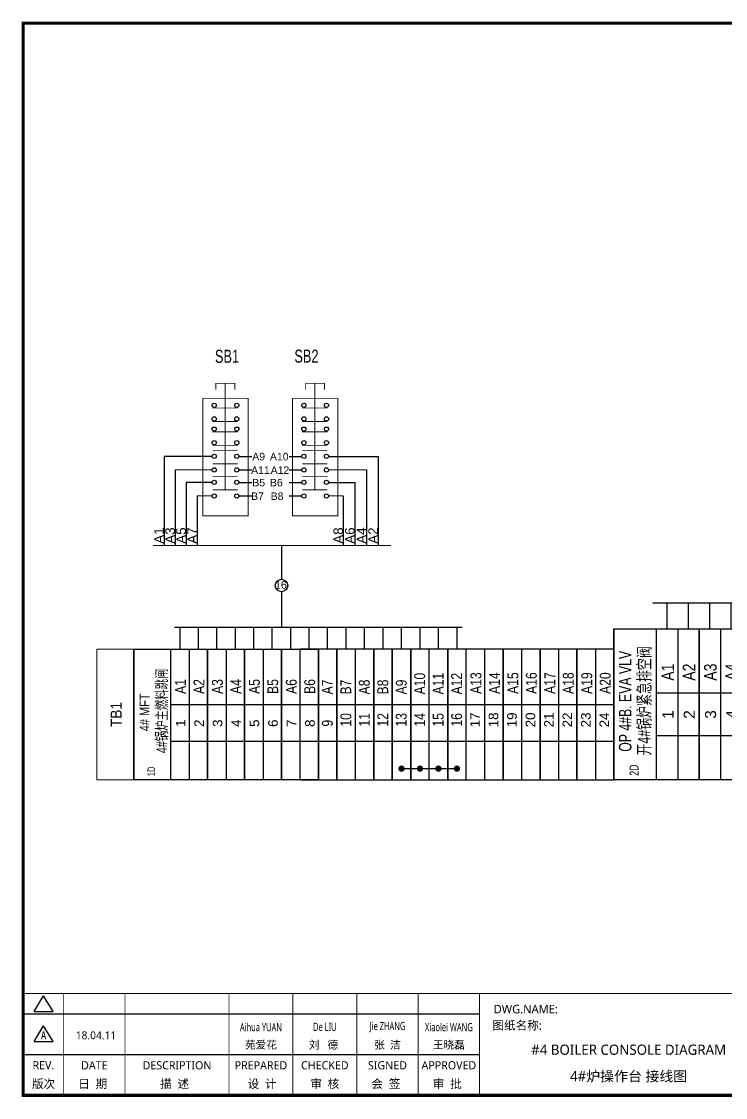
# Model space of a CAD drawing. Extents: x -29235853 to 12372, y -15815523 to 7212.
# Drawn here: x 3526 to 5593, y 127 to 3290 of the extents above; entities that cross this region are included whole.
import ezdxf
from ezdxf.enums import TextEntityAlignment as Align

# ---------------------------------------------------------------- set-up
doc = ezdxf.new("R2010")
doc.units = 0
doc.header["$LTSCALE"] = 10
doc.header["$MEASUREMENT"] = 0
doc.layers.get('0').update_dxf_attribs({"linetype": 'CONTINUOUS'})
for name, color, linetype in [('t', 1, 'CONTINUOUS'), ('接线端子', 7, 'CONTINUOUS'), ('操作台', 7, 'CONTINUOUS')]:
    doc.layers.add(name, color=color, linetype=linetype)
doc.styles.add('HZ', font='arial.ttf')
doc.styles.get("Standard").update_dxf_attribs({"font": '', "width": 0.65})
doc.styles.add('微软雅黑', font='')
doc.styles.get('Standard').set_extended_font_data('SimSun')
doc.styles.get('微软雅黑').set_extended_font_data('Microsoft YaHei')

# ---------------------------------------------------------------- blocks, each defined once
blk = doc.blocks.new('台内接线图12')
at = {"color": 0}
blk.add_line((8.774271566474113, 5.882834563893368), (59.88319817554805, 5.882834563893368), dxfattribs=at)
at = {"layer": '接线端子'}
for p, q in [((43.45970758554199, 26.98489258732008), (43.45970758554199, 18.22284067169499)), ((43.45970758554199, 14.95077566435844), (43.45970758554199, 5.749821590056001)), ((11.96706630891708, 5.749821590056172), (11.96706630891708, 0)), ((16.77937118021214, 5.749821590056172), (16.77937118021214, 0)), ((21.5916760515064, 5.749821590055772), (21.5916760515064, -3.979e-13)), ((26.40398092280122, 5.749821590055772), (26.40398092280122, -3.979e-13)), ((31.21628579409492, 5.749821590055717), (31.21628579409492, -4.547e-13)), ((36.0285906653902, 5.749821590055717), (36.0285906653902, -4.547e-13)), ((40.84089553668388, 5.749821590055717), (40.84089553668388, -4.547e-13)), ((45.65320040797871, 5.749821590055717), (45.65320040797871, -4.547e-13)), ((50.46550527927253, 5.749821590055717), (50.46550527927253, -4.547e-13)), ((55.27781015056768, 5.749821590055717), (55.27781015056768, -4.547e-13)), ((0, 0), (0, -34.14036601367974)), ((0, 0), (19.2492194851784, 3.411e-13)), ((14.43691461388403, 0), (14.43691461388403, -34.14036601367991)), ((19.2492194851784, 3.411e-13), (19.2492194851784, -34.14036601367957)), ((19.2492194851784, 0), (19.2492194851784, -34.14036601367991)), ((19.2492194851784, 1.705e-13), (19.2492194851784, -34.14036601367957)), ((19.2492194851784, 3.411e-13), (19.2492194851784, -34.14036601367934)), ((19.2492194851784, 0), (19.2492194851784, -34.14036601367974)), ((28.87382922776726, 3.411e-13), (28.87382922776726, -34.14036601367957)), ((28.87382922776726, 1.137e-13), (28.87382922776726, -34.14036601367957)), ((28.87382922776726, 3.411e-13), (28.87382922776726, -34.1403660136794)), ((28.87382922776726, 3.411e-13), (28.87382922776726, -34.14036601367957)), ((28.87382922776726, 1.137e-13), (28.87382922776726, -34.14036601367957)), ((28.87382922776726, 3.411e-13), (28.87382922776726, -34.1403660136794)), ((38.49843897035601, 2.842e-13), (38.49843897035601, -34.14036601367963)), ((38.49843897035601, 1.137e-13), (38.49843897035601, -34.14036601367963)), ((38.49843897035601, 2.842e-13), (38.49843897035601, -34.14036601367945)), ((38.49843897035601, 3.411e-13), (38.49843897035601, -34.14036601367957)), ((38.49843897035601, 1.137e-13), (38.49843897035601, -34.14036601367957)), ((38.49843897035601, 3.411e-13), (38.49843897035601, -34.1403660136794)), ((38.49843897035601, 3.411e-13), (38.49843897035601, -34.14036601367957)), ((38.49843897035601, 1.137e-13), (38.49843897035601, -34.14036601367957)), ((38.49843897035601, 3.411e-13), (38.49843897035601, -34.1403660136794)), ((48.12304871294474, 2.842e-13), (48.12304871294474, -34.14036601367963)), ((48.12304871294474, 1.137e-13), (48.12304871294474, -34.14036601367963)), ((48.12304871294474, 2.842e-13), (48.12304871294474, -34.14036601367945)), ((48.12304871294474, 8.527e-13), (48.12304871294474, -34.14036601367906)), ((48.12304871294474, 5.116e-13), (48.12304871294474, -34.1403660136794)), ((48.12304871294474, 6.821e-13), (48.12304871294474, -34.14036601367906)), ((48.12304871294474, 8.527e-13), (48.12304871294474, -34.14036601367883)), ((48.12304871294474, 5.116e-13), (48.12304871294474, -34.14036601367923)), ((48.12304871294474, 8.527e-13), (48.12304871294474, -34.14036601367906)), ((48.12304871294474, 5.116e-13), (48.12304871294474, -34.1403660136794)), ((48.12304871294474, 6.821e-13), (48.12304871294474, -34.14036601367906)), ((48.12304871294474, 8.527e-13), (48.12304871294474, -34.14036601367883)), ((48.12304871294474, 5.116e-13), (48.12304871294474, -34.14036601367923)), ((48.12304871294474, -34.14036601367945), (48.12304871294474, 2.842e-13)), ((48.12304871294474, 2.842e-13), (48.12304871294474, -34.14036601367945)), ((52.935353584239, 4.547e-13), (52.935353584239, -34.14036601367945)), ((57.7476584555335, 8.527e-13), (57.7476584555335, -34.14036601367906)), ((57.7476584555335, 4.547e-13), (57.7476584555335, -34.14036601367945)), ((57.7476584555335, 6.253e-13), (57.7476584555335, -34.14036601367906)), ((57.7476584555335, 8.527e-13), (57.7476584555335, -34.14036601367889)), ((57.7476584555335, 4.547e-13), (57.7476584555335, -34.14036601367929)), ((57.7476584555335, 8.527e-13), (57.7476584555335, -34.14036601367906)), ((57.7476584555335, 5.116e-13), (57.7476584555335, -34.1403660136794)), ((57.7476584555335, 6.821e-13), (57.7476584555335, -34.14036601367906)), ((57.7476584555335, 8.527e-13), (57.7476584555335, -34.14036601367883)), ((57.7476584555335, 5.116e-13), (57.7476584555335, -34.14036601367923)), ((57.7476584555335, 8.527e-13), (57.7476584555335, -34.14036601367906)), ((57.7476584555335, 5.116e-13), (57.7476584555335, -34.1403660136794)), ((57.7476584555335, 6.821e-13), (57.7476584555335, -34.14036601367906)), ((57.7476584555335, 8.527e-13), (57.7476584555335, -34.14036601367883)), ((57.7476584555335, 5.116e-13), (57.7476584555335, -34.14036601367923)), ((57.7476584555335, -34.14036601367945), (57.7476584555335, 2.842e-13)), ((57.7476584555335, 2.842e-13), (57.7476584555335, -34.14036601367945)), ((62.55996332682776, 4.547e-13), (62.55996332682776, -34.14036601367945)), ((67.37226819812224, 8.527e-13), (67.37226819812224, -34.14036601367906)), ((67.37226819812224, 4.547e-13), (67.37226819812224, -34.14036601367945)), ((67.37226819812224, 6.253e-13), (67.37226819812224, -34.14036601367906)), ((67.37226819812224, 8.527e-13), (67.37226819812224, -34.14036601367889)), ((67.37226819812224, 4.547e-13), (67.37226819812224, -34.14036601367929)), ((67.37226819812213, 8.527e-13), (67.37226819812213, -34.14036601367906)), ((67.37226819812213, 4.547e-13), (67.37226819812213, -34.14036601367945)), ((67.37226819812213, 6.253e-13), (67.37226819812213, -34.14036601367906)), ((67.37226819812213, 8.527e-13), (67.37226819812213, -34.14036601367889)), ((67.37226819812213, 4.547e-13), (67.37226819812213, -34.14036601367929)), ((67.37226819812213, 8.527e-13), (67.37226819812213, -34.14036601367906)), ((67.37226819812213, 5.116e-13), (67.37226819812213, -34.1403660136794)), ((67.37226819812213, 6.821e-13), (67.37226819812213, -34.14036601367906)), ((67.37226819812213, 8.527e-13), (67.37226819812213, -34.14036601367883)), ((67.37226819812213, 5.116e-13), (67.37226819812213, -34.14036601367923)), ((67.37226819812213, 8.527e-13), (67.37226819812213, -34.14036601367906)), ((67.37226819812213, 5.116e-13), (67.37226819812213, -34.1403660136794)), ((67.37226819812213, 6.821e-13), (67.37226819812213, -34.14036601367906)), ((67.37226819812213, 8.527e-13), (67.37226819812213, -34.14036601367883)), ((67.37226819812213, 5.116e-13), (67.37226819812213, -34.14036601367923)), ((67.37226819812213, -34.14036601367945), (67.37226819812213, 2.842e-13)), ((67.37226819812213, 2.842e-13), (67.37226819812213, -34.14036601367945)), ((72.18457306941639, 4.547e-13), (72.18457306941639, -34.14036601367945)), ((76.99687794071087, 8.527e-13), (76.99687794071087, -34.14036601367906)), ((76.99687794071087, 4.547e-13), (76.99687794071087, -34.14036601367945)), ((76.99687794071087, 6.253e-13), (76.99687794071087, -34.14036601367906)), ((76.99687794071087, 8.527e-13), (76.99687794071087, -34.14036601367889)), ((76.99687794071087, 4.547e-13), (76.99687794071087, -34.14036601367929)), ((9.624609742589657, -34.14036601367991), (9.624609742589657, -1.705e-13)), ((19.2492194851784, -34.14036601367997), (19.2492194851784, -2.274e-13)), ((19.2492194851784, -2.274e-13), (19.2492194851784, -34.14036601367997)), ((24.06152435647277, -5.68e-14), (24.06152435647277, -34.14036601367997)), ((28.87382922776726, -5.68e-14), (28.87382922776726, -34.14036601367997)), ((28.87382922776726, -5.68e-14), (28.87382922776726, -34.1403660136798)), ((28.87382922776726, -5.68e-14), (28.87382922776726, -34.14036601367997)), ((28.87382922776726, -5.68e-14), (28.87382922776726, -34.1403660136798)), ((28.87382922776726, -34.14036601368002), (28.87382922776726, -2.842e-13)), ((28.87382922776726, -2.842e-13), (28.87382922776726, -34.14036601368002)), ((33.68613409906152, -1.137e-13), (33.68613409906152, -34.14036601368002)), ((38.49843897035601, -1.137e-13), (38.49843897035601, -34.14036601368002)), ((38.49843897035601, -1.137e-13), (38.49843897035601, -34.14036601367985)), ((38.49843897035601, -5.68e-14), (38.49843897035601, -34.14036601367997)), ((38.49843897035601, -5.68e-14), (38.49843897035601, -34.1403660136798)), ((38.49843897035601, -5.68e-14), (38.49843897035601, -34.14036601367997)), ((38.49843897035601, -5.68e-14), (38.49843897035601, -34.1403660136798)), ((38.49843897035601, -34.14036601368002), (38.49843897035601, -2.842e-13)), ((38.49843897035601, -2.842e-13), (38.49843897035601, -34.14036601368002)), ((43.31074384165026, -1.137e-13), (43.31074384165026, -34.14036601368002)), ((48.12304871294474, -1.137e-13), (48.12304871294474, -34.14036601368002)), ((48.12304871294474, -1.137e-13), (48.12304871294474, -34.14036601367985)), ((9.624609742589087, -14.43691461388471), (19.2492194851784, -14.43691461388471)), ((19.24921948517794, -14.43691461388477), (28.87382922776726, -14.43691461388477)), ((28.87382922776669, -14.43691461388482), (38.49843897035601, -14.43691461388482)), ((38.49843897035544, -14.43691461388482), (48.12304871294474, -14.43691461388482)), ((48.12304871294418, -14.43691461388425), (57.7476584555335, -14.43691461388425)), ((57.74765845553294, -14.43691461388425), (67.37226819812224, -14.43691461388425)), ((67.37226819812156, -14.43691461388425), (76.99687794071087, -14.43691461388425)), ((9.624609742589087, -24.06152435647442), (19.2492194851784, -24.06152435647442)), ((19.24921948517794, -24.06152435647442), (28.87382922776726, -24.06152435647442)), ((28.87382922776669, -24.06152435647448), (38.49843897035601, -24.06152435647448)), ((38.49843897035544, -24.06152435647448), (48.12304871294474, -24.06152435647448)), ((48.12304871294418, -24.06152435647397), (57.7476584555335, -24.06152435647397)), ((57.74765845553294, -24.06152435647397), (67.37226819812224, -24.06152435647397)), ((67.37226819812156, -24.06152435647397), (76.99687794071087, -24.06152435647397)), ((19.2492194851784, -34.14036601367957), (0, -34.14036601367957))]:
    blk.add_line(p, q, dxfattribs=at)
blk.add_lwpolyline([(0, 0), (76.99687794071087, -1.137e-13), (76.99687794071087, -34.14036601368002), (0, -34.14036601368002), (0, 0)], dxfattribs=at)
blk.add_circle((43.45970758554199, 16.58680816802695), 1.636032503668177, dxfattribs=at)
at = {"layer": '接线端子', "style": 'HZ'}
blk.add_attdef('线数量', text='', height=2, dxfattribs=at).set_placement((43.28103302171235, 15.74367148272728), align=Align.CENTER)
for tag, p, height, width in [('A10', (56.90317778638439, -11.70569712792684), 2.835000000000007, 0.8), ('A11', (61.71548265767853, -11.70569712792707), 2.835000000000007, 0.8), ('A12', (66.52778752897314, -11.70569712792684), 2.835000000000007, 0.8), ('A13', (71.34009240026705, -11.70569712792707), 2.835000000000007, 0.8), ('A14', (76.15239727156177, -11.70569712792684), 2.835000000000007, 0.8), ('A1', (13.59243394473469, -11.70569712792752), 2.835000000000007, 0.8), ('A2', (18.40473881602929, -11.70569712792735), 2.835000000000007, 0.8), ('A3', (23.21704368732344, -11.70569712792758), 2.835000000000007, 0.8), ('A4', (28.02934855861816, -11.70569712792735), 2.835000000000007, 0.8), ('A5', (32.84165342991219, -11.70569712792758), 2.835000000000007, 0.8), ('A6', (37.6539583012069, -11.70569712792741), 2.835000000000007, 0.8), ('A7', (42.46626317250092, -11.70569712792758), 2.835000000000007, 0.8), ('A8', (47.27856804379564, -11.70569712792741), 2.835000000000007, 0.8), ('A9', (52.09087291508968, -11.70569712792707), 2.835000000000007, 0.8), ('1D', (5.565050351813168, -33.183088085137), 2.024999999999996, 0.7)]:
    blk.add_attdef(tag, p, '', height=height, rotation=90, dxfattribs=dict(at, width=width))
at = {"layer": '接线端子', "style": 'HZ', "width": 0.7}
for tag, p in [('端子上标识', (3.975745397447781, -16.36532717247161)), ('紧急停机', (8.247771722601783, -16.26208428996216))]:
    blk.add_attdef(tag, text='', height=2.834999999999995, rotation=90, dxfattribs=at).set_placement(p, align=Align.CENTER)
at = {"layer": '接线端子', "style": 'HZ'}
for tag, p in [('1', (13.47249833910109, -19.34542423562794)), ('2', (18.28480321039592, -19.34542423562777)), ('3', (23.09710808168984, -19.345424235628)), ('4', (27.90941295298467, -19.34542423562783)), ('5', (32.72171782427858, -19.34542423562806)), ('6', (37.53402269557341, -19.34542423562789)), ('7', (42.34632756686733, -19.34542423562806)), ('8', (47.15863243816227, -19.34542423562789)), ('9', (51.97093730945619, -19.34542423562749)), ('10', (56.78324218075101, -19.34542423562732)), ('11', (61.59554705204493, -19.34542423562749)), ('12', (66.40785192333976, -19.34542423562732)), ('13', (71.22015679463345, -19.34542423562749)), ('14', (76.0324616659284, -19.34542423562732))]:
    blk.add_attdef(tag, text='', height=2.5, rotation=90, dxfattribs=at).set_placement(p, align=Align.CENTER)
blk = doc.blocks.new('图框-中英文.180408')
at = {"color": 7}
for p, q in [((0, -2911.581424744189), (1340.158172602998, -2911.581424744189)), ((0, -3031.581424744189), (1340.158172602998, -3031.581424744189))]:
    blk.add_line(p, q, dxfattribs=at)
at = {"color": 7, "const_width": 3}
blk.add_lwpolyline([(4115.642035047145, -2851.581424744189), (0, -2851.581424744189)], dxfattribs=at)
at = {"layer": 't', "color": 7}
for p, q in [((31.94938321653171, -2904.992613363662), (59.89920926059131, -2859.122325316828)), ((87.8490353046218, -2904.992613363662), (59.89920926059131, -2859.122325316828)), ((31.94938321653171, -2904.992613363662), (87.8490353046218, -2904.992613363662)), ((31.94938321653171, -2992.977239491032), (59.89920926059131, -2947.106951444141)), ((87.8490353046218, -2992.977239491032), (59.89920926059131, -2947.106951444141)), ((31.94938321653171, -2992.977239491032), (87.8490353046218, -2992.977239491032))]:
    blk.add_line(p, q, dxfattribs=at)
at = {"layer": 't', "color": 7, "const_width": 9.61519705431492}
blk.add_lwpolyline([(4115.642035047145, -3151.581424744189), (4115.642035047145, 0), (0, 0), (0, -3151.581424744189)], close=True, dxfattribs=at)
at = {"layer": 't', "color": 7, "const_width": 2.40379926357873}
for points in [[(118.7653193609731, -2852.783324375967), (118.7653193609731, -3151.581424744189)], [(299.0502641293569, -2852.783324375967), (299.0502641293569, -3151.581424744189)], [(604.3883150879992, -2852.783324375967), (604.3883150879992, -3156.41304604568)], [(791.9882990770857, -2852.783324375967), (791.9882990770857, -3156.41304604568)], [(979.588283066143, -2852.783324375967), (979.588283066143, -3156.41304604568)], [(1159.873227834585, -2852.783324375967), (1159.873227834585, -3156.41304604568)], [(1340.158172602998, -2852.783324375967), (1340.158172602998, -3156.41304604568)]]:
    blk.add_lwpolyline(points, dxfattribs=at)
at = {"color": 7, "style": '微软雅黑', "flags": 8}
for tag, p, height in [('DWG.NAME:', (1381.636459220965, -2910.37952511241), 25), ('DWG.NO.:', (3128.186172261583, -3030.402470643486), 24), ('图纸编号', (3315.362718925957, -3052.404678158069), 24), ('FILENO.:', (3128.672545599984, -3106.104124450346), 24), ('文档号', (3317.726365529132, -3124.132485953713), 24)]:
    blk.add_attdef(tag, p, '', height=height, dxfattribs=at)
at = {"color": 7, "style": '微软雅黑', "width": 0.8, "flags": 8}
for tag, p, height in [('PROJECTNAME:', (3125.480185663539, -2912.807924402037), 24), ('PROJECT_NAME', (3330.905957438157, -2910.329193483971), 25)]:
    blk.add_attdef(tag, p, '', height=height, dxfattribs=at)
at = {"color": 7, "style": '微软雅黑', "width": 0.7, "flags": 8}
for tag, p in [('RENLIU', (698.1883070825425, -2950.380597809435)), ('SHUFENWANG', (885.7882910716289, -2950.380597809435)), ('FANGHOU', (1069.730755450379, -2950.380597809435)), ('DANDANLI', (1250.015700218792, -2950.380597809435)), ('HANGZHOUHOLLYSYSAUTOMATIONCO.,LTD.', (2770.082304289484, -3045.714803244191))]:
    blk.add_attdef(tag, text='', height=24, dxfattribs=at).set_placement(p, align=Align.MIDDLE)
at = {"color": 7, "style": '微软雅黑', "flags": 8}
for tag, p in [('图纸名称:', (1377.81237181677, -2965.923337057193)), ('项目名称', (3279.060043926354, -2986.764379690278))]:
    blk.add_attdef(tag, text='', height=25, dxfattribs=at).set_placement(p, align=Align.BOTTOM_LEFT)
at = {"color": 7, "flags": 8}
blk.add_attdef('A', text='', height=23, dxfattribs=at).set_placement((59.89920926059131, -2974.881554149018), align=Align.MIDDLE)
at = {"color": 7, "style": '微软雅黑', "flags": 8}
for tag, height, p in [('设计时间', 23, (213.8658221408186, -2974.881554149018)), ('刘仁', 23, (698.1883070825425, -3002.188376027443)), ('王姝芬', 23, (885.7882910716289, -3002.188376027443)), ('侯方', 23, (1069.730755450379, -3002.188376027443)), ('李丹丹', 23, (1250.015700218792, -3002.188376027443)), ('#10STATIONONTROLCABINETCOVER', 30, (1777.900103825072, -3017.182374560078)), ('PAGEXOFX', 24, (3953.713803545135, -3039.081424744189)), ('REV.', 24, (59.38265968048654, -3063.048954873535)), ('DATE', 24, (208.907791745165, -3063.048954873535)), ('DESCRIPTION', 24, (451.7192896086781, -3063.048954873535)), ('PREPARED', 24, (698.1883070825425, -3063.048954873535)), ('CHECKED', 24, (885.7882910716144, -3063.048954873535)), ('SIGNED', 24, (1069.730755450364, -3063.048954873535)), ('APPROVED', 24, (1250.015700218792, -3063.048954873535)), ('图纸名称', 30, (1777.900103825072, -3094.695064044037)), ('第几页共几页', 24, (3953.713803545135, -3114.081424744189))]:
    blk.add_attdef(tag, text='', height=height, dxfattribs=at).set_placement(p, align=Align.MIDDLE)
at = {"layer": 't', "color": 7, "style": '微软雅黑'}
for s, p in [('版次', (59.89920926059131, -3117.600441270843)), ('日  期', (204.1999693705875, -3117.600441270843)), ('描  述', (444.4895954714448, -3117.600441270843)), ('设  计', (701.4970341851513, -3117.600441270843)), ('审  核', (885.5947788425256, -3117.600441270843)), ('会  签', (1065.022933075787, -3117.600441270843)), ('审  批', (1245.3078778442, -3117.600441270843))]:
    blk.add_text(s, height=25, dxfattribs=at).set_placement(p, align=Align.MIDDLE_CENTER)

msp = doc.modelspace()

# ---------------------------------------------------------------- hatches: boundary and pattern name
for points in [[(4651.422070817088, 1093.870138290846, 0.9999999999984408), (4632.756666433006, 1093.870138290846, 0.99999999999922)], [(4705.646376694284, 1093.870138290846, 0.9999999999984408), (4686.980972310201, 1093.870138290846, 0.99999999999922)], [(4759.870682571479, 1093.870138290843, 0.9999999999984408), (4741.205278187395, 1093.870138290843, 0.99999999999922)], [(4814.094988448674, 1093.870138290841, 0.9999999999984408), (4795.429584064591, 1093.870138290841, 0.99999999999922)]]:
    msp.add_hatch(color=256).paths.add_polyline_path(points)

# ---------------------------------------------------------------- linework, layer by layer
for p, q in [((4085.821337106906, 2011.719240983473), (3944.992751821683, 2011.719240983473)), ((3944.992751821683, 2011.719240983473), (3944.992751821683, 1749.401686320621)), ((4427.980060326883, 2011.719240983473), (4573.735895460833, 2011.719240983473)), ((4573.735895460833, 2011.719240983473), (4573.735895460833, 1749.401686320621)), ((3977.482179105127, 1971.760463056768), (3977.482179105127, 1749.401686320621)), ((4539.579729413376, 1971.760463056768), (4539.579729413376, 1749.401686320621)), ((4009.97160638857, 1935.295277402823), (4009.97160638857, 1749.401686320621)), ((4085.821337106906, 1935.295277402823), (4009.97160638857, 1935.295277402823)), ((4427.980060326883, 1935.295277402823), (4505.42356336592, 1935.295277402823)), ((4505.42356336592, 1935.295277402823), (4505.42356336592, 1749.401686320621)), ((4042.461033672015, 1895.336499476118), (4042.461033672015, 1749.401686320621)), ((4471.267397318462, 1895.336499476118), (4471.267397318462, 1749.401686320621))]:
    msp.add_line(p, q)
at = {"lineweight": 0}
for p, q in [((4085.821337106977, 1971.760463056768), (3977.482179105127, 1971.760463056768)), ((4427.980060326811, 1971.760463056768), (4539.579729413376, 1971.760463056768)), ((4085.821337106977, 1895.336499476118), (4042.461033672015, 1895.336499476118)), ((4427.980060326811, 1895.336499476118), (4471.267397318462, 1895.336499476118))]:
    msp.add_line(p, q, dxfattribs=at)
for points, const_width in [([(4152.553723350968, 2226.450061666316), (4096.10167730472, 2226.450061666316)], 2.489637551753935), ([(4097.15453188135, 2227.677428781611), (4097.15453188135, 2207.523614328621)], 2.489637551753935), ([(4124.327700327843, 1913.163863594182), (4124.327700327843, 2226.450061666316)], 2.489637551753935), ([(4152.553723350968, 2227.677428781611), (4152.553723350968, 2207.523614328621)], 2.489637551753935), ([(4415.873924098686, 2226.450061666316), (4359.421878052439, 2226.450061666316)], 2.489637551753935), ([(4360.474732629069, 2227.677428781611), (4360.474732629069, 2207.523614328621)], 2.489637551753935), ([(4387.647901075563, 1913.163863594182), (4387.647901075563, 2226.450061666316)], 2.489637551753935), ([(4415.873924098686, 2227.677428781611), (4415.873924098686, 2207.523614328621)], 2.489637551753935), ([(4058.850263629603, 2182.45308642162), (4191.630933056466, 2182.45308642162), (4191.630933056466, 1836.96563560563), (4058.850263629603, 1836.96563560563), (4058.850263629603, 2182.45308642162)], 2.489637551753935), ([(4322.17046437732, 2182.45308642162), (4454.951133804186, 2182.45308642162), (4454.951133804186, 1836.96563560563), (4322.17046437732, 1836.96563560563), (4322.17046437732, 2182.45308642162)], 2.489637551753935), ([(4086.748212949467, 2154.013849469378), (4160.955808278915, 2154.013849469378)], 2.489637551753935), ([(4350.068413697188, 2154.013849469378), (4424.276009026636, 2154.013849469378)], 2.489637551753935), ([(4086.748212949467, 2114.055071542673), (4160.955808278915, 2114.055071542673)], 2.489637551753935), ([(4350.068413697188, 2114.055071542673), (4424.276009026636, 2114.055071542673)], 2.489637551753935), ([(4086.748212949467, 2083.924318900127), (4160.955808278915, 2083.924318900127)], 2.489637551753935), ([(4350.068413697188, 2083.924318900127), (4424.276009026636, 2083.924318900127)], 2.489637551753935), ([(4086.748212949467, 2043.965540973423), (4160.955808278915, 2043.965540973423)], 2.489637551753935), ([(4087.699592376775, 2029.54660510154), (4160.955808278915, 2029.54660510154)], 2.489637551753935), ([(4350.068413697188, 2043.965540973423), (4424.276009026636, 2043.965540973423)], 2.489637551753935), ([(4351.019793124491, 2029.54660510154), (4424.276009026636, 2029.54660510154)], 2.489637551753935), ([(4087.699592376775, 1989.587827174834), (4160.955808278915, 1989.587827174834)], 2.489637551753935), ([(4351.019793124491, 1989.587827174834), (4424.276009026636, 1989.587827174834)], 2.489637551753935), ([(4087.699592376775, 1953.122641520888), (4160.955808278915, 1953.122641520888)], 2.489637551753935), ([(4351.019793124491, 1953.122641520888), (4424.276009026636, 1953.122641520888)], 2.489637551753935), ([(4087.699592376775, 1913.163863594182), (4160.955808278915, 1913.163863594182)], 2.489637551753935), ([(4351.019793124491, 1913.163863594182), (4424.276009026636, 1913.163863594182)], 2.489637551753935), ([(3912.66023614293, 1749.401686320621), (4611.07080843576, 1749.401686320621)], 2.85396376021842)]:
    msp.add_lwpolyline(points, dxfattribs=dict(const_width=const_width))
at = {"const_width": 5.239058002354062}
for points in [[(4641.999671534851, 1091.388485207318, 1), (4641.999671534851, 1096.627543209682, 1)], [(4696.223977412048, 1091.388485207318, 1), (4696.223977412048, 1096.627543209682, 1)], [(4750.448283289242, 1091.388485207318, 1), (4750.448283289242, 1096.627543209682, 1)], [(4804.672589166436, 1091.388485207315, 1), (4804.672589166436, 1096.627543209678, 1)]]:
    msp.add_lwpolyline(points, format="xyb", close=True, dxfattribs=at)
for centre in [(4092.04543098636, 2161.726327406134), (4158.435765699709, 2161.726327406134), (4355.365631734076, 2161.726327406134), (4421.755966447428, 2161.726327406134), (4092.04543098636, 2121.767549479428), (4158.435765699709, 2121.767549479428), (4355.365631734076, 2121.767549479428), (4421.755966447428, 2121.767549479428), (4092.04543098636, 2091.636796836885), (4158.435765699709, 2091.636796836885), (4355.365631734076, 2091.636796836885), (4421.755966447428, 2091.636796836885), (4092.04543098636, 2051.67801891018), (4158.435765699709, 2051.67801891018), (4355.365631734076, 2051.67801891018), (4421.755966447428, 2051.67801891018), (4092.04543098636, 2011.719240983473), (4158.435765699709, 2011.719240983473), (4355.365631734076, 2011.719240983473), (4421.755966447428, 2011.719240983473), (4092.04543098636, 1971.760463056768), (4158.435765699709, 1971.760463056768), (4355.365631734076, 1971.760463056768), (4421.755966447428, 1971.760463056768), (4092.04543098636, 1935.295277402823), (4158.435765699709, 1935.295277402823), (4355.365631734076, 1935.295277402823), (4421.755966447428, 1935.295277402823), (4092.04543098636, 1895.336499476118), (4158.435765699709, 1895.336499476118), (4355.365631734076, 1895.336499476118), (4421.755966447428, 1895.336499476118)]:
    msp.add_circle(centre, 6.224093879384835)
at = {"layer": '接线端子'}
for p, q in [((4289.817494004735, 1749.401686320618), (4289.817494004735, 1650.672242552663)), ((4289.817494004735, 1613.803120883702), (4289.817494004735, 1510.128195576485)), ((3990.743992903356, 1510.128195576491), (3990.743992903356, 1445.340096531003)), ((4044.968298780558, 1510.128195576491), (4044.968298780558, 1445.340096531003)), ((4099.192604657751, 1510.128195576486), (4099.192604657751, 1445.340096530997)), ((4153.416910534952, 1510.128195576486), (4153.416910534952, 1445.340096530997)), ((4207.64121641214, 1510.128195576485), (4207.64121641214, 1445.340096530997)), ((4261.462191151994, 1510.128195576485), (4261.462191151994, 1445.340096530997)), ((4316.08982816653, 1510.128195576485), (4316.08982816653, 1445.340096530997)), ((4370.314134043726, 1510.128195576485), (4370.314134043726, 1445.340096530997)), ((4478.762745798114, 1510.128195576477), (4478.762745798114, 1445.340096530989)), ((4587.211357552505, 1510.128195576473), (4587.211357552505, 1445.340096530985)), ((4641.460092050525, 1510.128195576485), (4641.460092050525, 1445.340096530997)), ((4695.659969306897, 1510.128195576472), (4695.659969306897, 1445.340096530982)), ((4749.884275184094, 1510.128195576472), (4749.884275184094, 1445.340096530982)), ((4804.108581061288, 1510.128195576485), (4804.108581061288, 1445.340096530997)), ((3855.900943399542, 1445.340096531003), (3855.900943399542, 1060.651740535962)), ((3855.900943399542, 1445.340096531003), (4072.798166908331, 1445.340096531007)), ((3855.900943399542, 1445.340096531005), (3855.900943399542, 1061.260978692747)), ((3964.349555153943, 1060.65174053596), (3964.349555153943, 1445.340096531001)), ((4018.573861031137, 1445.340096531003), (4018.573861031137, 1060.65174053596)), ((4072.798166908331, 1445.340096531007), (4072.798166908331, 1060.651740535963)), ((4072.798166908331, 1445.340096531003), (4072.798166908331, 1060.65174053596)), ((4072.798166908331, 1445.340096531004), (4072.798166908331, 1060.651740535963)), ((4072.798166908331, 1445.340096531007), (4072.798166908331, 1060.651740535966)), ((4072.798166908331, 1445.340096531003), (4072.798166908331, 1060.651740535962)), ((4072.798166908331, 1060.65174053596), (4072.798166908331, 1445.340096531)), ((4072.798166908331, 1445.340096531), (4072.798166908331, 1060.65174053596)), ((4127.022472785528, 1445.340096531001), (4127.022472785528, 1060.65174053596)), ((4181.246778662721, 1445.340096531007), (4181.246778662721, 1060.651740535963)), ((4181.246778662721, 1445.340096531001), (4181.246778662721, 1060.65174053596)), ((4181.246778662721, 1445.340096531004), (4181.246778662721, 1060.651740535963)), ((4181.246778662721, 1445.340096531007), (4181.246778662721, 1060.651740535966)), ((4181.246778662721, 1445.340096531001), (4181.246778662721, 1060.651740535961)), ((4181.246778662721, 1445.340096531007), (4181.246778662721, 1060.651740535963)), ((4181.246778662721, 1445.340096531001), (4181.246778662721, 1060.65174053596)), ((4181.246778662721, 1445.340096531004), (4181.246778662721, 1060.651740535963)), ((4181.246778662721, 1445.340096531007), (4181.246778662721, 1060.651740535966)), ((4181.246778662721, 1445.340096531001), (4181.246778662721, 1060.651740535961)), ((4181.246778662721, 1060.651740535957), (4181.246778662721, 1445.340096530999)), ((4181.246778662721, 1445.340096530999), (4181.246778662721, 1060.651740535957)), ((4235.471084539916, 1445.340096531001), (4235.471084539916, 1060.651740535957)), ((4289.695390417112, 1445.340096531005), (4289.695390417112, 1060.651740535963)), ((4289.695390417112, 1445.340096531001), (4289.695390417112, 1060.651740535957)), ((4289.695390417112, 1445.340096531004), (4289.695390417112, 1060.651740535963)), ((4289.695390417112, 1445.340096531005), (4289.695390417112, 1060.651740535965)), ((4289.695390417112, 1445.340096531001), (4289.695390417112, 1060.651740535961)), ((4289.695390417112, 1445.340096531007), (4289.695390417112, 1060.651740535963)), ((4289.695390417112, 1445.340096531001), (4289.695390417112, 1060.65174053596)), ((4289.695390417112, 1445.340096531004), (4289.695390417112, 1060.651740535963)), ((4289.695390417112, 1445.340096531007), (4289.695390417112, 1060.651740535966)), ((4289.695390417112, 1445.340096531001), (4289.695390417112, 1060.651740535961)), ((4289.695390417112, 1445.340096531007), (4289.695390417112, 1060.651740535963)), ((4289.695390417112, 1445.340096531001), (4289.695390417112, 1060.65174053596)), ((4289.695390417112, 1445.340096531004), (4289.695390417112, 1060.651740535963)), ((4289.695390417112, 1445.340096531007), (4289.695390417112, 1060.651740535966)), ((4289.695390417112, 1445.340096531001), (4289.695390417112, 1060.651740535961)), ((4289.695390417112, 1060.651740535957), (4289.695390417112, 1445.340096530999)), ((4289.695390417112, 1445.340096530999), (4289.695390417112, 1060.651740535957)), ((4343.919696294307, 1445.340096531001), (4343.919696294307, 1060.651740535957)), ((4398.144002171501, 1445.340096531005), (4398.144002171501, 1060.651740535963)), ((4398.144002171501, 1445.340096531001), (4398.144002171501, 1060.651740535957)), ((4398.144002171501, 1445.340096531004), (4398.144002171501, 1060.651740535963)), ((4398.144002171501, 1445.340096531005), (4398.144002171501, 1060.651740535965)), ((4398.144002171501, 1445.340096531001), (4398.144002171501, 1060.651740535961)), ((4886.138337112695, 1445.36393715044), (4886.138337112695, 1060.675581155397)), ((4940.362642989889, 1445.363937150443), (4940.362642989889, 1060.675581155399)), ((4940.362642989889, 1445.36393715044), (4940.362642989889, 1060.675581155397)), ((4940.362642989889, 1445.363937150441), (4940.362642989889, 1060.675581155399)), ((4940.362642989889, 1445.363937150443), (4940.362642989889, 1060.675581155403)), ((4940.362642989889, 1445.36393715044), (4940.362642989889, 1060.675581155399)), ((4940.362642989889, 1060.675581155397), (4940.362642989889, 1445.363937150437)), ((4940.362642989889, 1445.363937150437), (4940.362642989889, 1060.675581155397)), ((4994.586948867086, 1445.363937150438), (4994.586948867086, 1060.675581155397)), ((5048.811254744279, 1445.363937150443), (5048.811254744279, 1060.675581155399)), ((5048.811254744279, 1445.363937150438), (5048.811254744279, 1060.675581155397)), ((5048.811254744279, 1445.363937150441), (5048.811254744279, 1060.675581155399)), ((5048.811254744279, 1445.363937150443), (5048.811254744279, 1060.675581155403)), ((5048.811254744279, 1445.363937150438), (5048.811254744279, 1060.675581155398)), ((5048.811254744279, 1445.363937150443), (5048.811254744279, 1060.675581155399)), ((5048.811254744279, 1445.363937150438), (5048.811254744279, 1060.675581155397)), ((5048.811254744279, 1445.363937150441), (5048.811254744279, 1060.675581155399)), ((5048.811254744279, 1445.363937150443), (5048.811254744279, 1060.675581155403)), ((5048.811254744279, 1445.363937150438), (5048.811254744279, 1060.675581155398)), ((5048.811254744279, 1060.675581155394), (5048.811254744279, 1445.363937150436)), ((5048.811254744279, 1445.363937150436), (5048.811254744279, 1060.675581155394)), ((5103.035560621473, 1445.363937150438), (5103.035560621473, 1060.675581155394)), ((5157.25986649867, 1445.363937150441), (5157.25986649867, 1060.675581155399)), ((5157.25986649867, 1445.363937150438), (5157.25986649867, 1060.675581155394)), ((5157.25986649867, 1445.363937150441), (5157.25986649867, 1060.675581155399)), ((5157.25986649867, 1445.363937150441), (5157.25986649867, 1060.675581155401)), ((5157.25986649867, 1445.363937150438), (5157.25986649867, 1060.675581155398)), ((5157.25986649867, 1445.363937150443), (5157.25986649867, 1060.675581155399)), ((5157.25986649867, 1445.363937150438), (5157.25986649867, 1060.675581155397)), ((5157.25986649867, 1445.363937150441), (5157.25986649867, 1060.675581155399)), ((5157.25986649867, 1445.363937150443), (5157.25986649867, 1060.675581155403)), ((5157.25986649867, 1445.363937150438), (5157.25986649867, 1060.675581155398)), ((5157.25986649867, 1445.363937150443), (5157.25986649867, 1060.675581155399)), ((5157.25986649867, 1445.363937150438), (5157.25986649867, 1060.675581155397)), ((5157.25986649867, 1445.363937150441), (5157.25986649867, 1060.675581155399)), ((5157.25986649867, 1445.363937150443), (5157.25986649867, 1060.675581155403)), ((5157.25986649867, 1445.363937150438), (5157.25986649867, 1060.675581155398)), ((5157.25986649867, 1060.675581155394), (5157.25986649867, 1445.363937150436)), ((5157.25986649867, 1445.363937150436), (5157.25986649867, 1060.675581155394)), ((5211.484172375865, 1445.363937150438), (5211.484172375865, 1060.675581155394)), ((5265.708478253058, 1445.363937150441), (5265.708478253058, 1060.675581155399)), ((5265.708478253058, 1445.363937150438), (5265.708478253058, 1060.675581155394)), ((5265.708478253058, 1445.363937150441), (5265.708478253058, 1060.675581155399)), ((5265.708478253058, 1445.363937150441), (5265.708478253058, 1060.675581155401)), ((5265.708478253058, 1445.363937150438), (5265.708478253058, 1060.675581155398)), ((3964.34955515394, 1282.6671788994), (4072.798166908334, 1282.6671788994)), ((4072.798166908329, 1282.667178899399), (4181.246778662725, 1282.667178899399)), ((4181.246778662718, 1282.667178899399), (4289.695390417112, 1282.667178899399)), ((4289.695390417111, 1282.667178899399), (4398.144002171504, 1282.667178899399)), ((4940.362642989887, 1282.691019518836), (5048.811254744282, 1282.691019518836)), ((5048.811254744276, 1282.691019518836), (5157.25986649867, 1282.691019518836)), ((5157.259866498668, 1282.691019518836), (5265.708478253062, 1282.691019518836)), ((3964.34955515394, 1174.218567144998), (4072.798166908334, 1174.218567144998)), ((4072.798166908329, 1174.218567144998), (4181.246778662725, 1174.218567144998)), ((4181.246778662718, 1174.218567144998), (4289.695390417112, 1174.218567144998)), ((4289.695390417111, 1174.218567144998), (4398.144002171504, 1174.218567144998)), ((4940.362642989887, 1174.242407764435), (5048.811254744282, 1174.242407764435)), ((5048.811254744276, 1174.242407764435), (5157.25986649867, 1174.242407764435)), ((5157.259866498668, 1174.242407764435), (5265.708478253062, 1174.242407764435)), ((4072.798166908331, 1060.651740535963), (3855.900943399542, 1060.651740535963))]:
    msp.add_line(p, q, dxfattribs=at)
for points in [[(3975.486147476764, 1510.128195576489), (4385.517587245703, 1510.128195576489)], [(3855.900943399542, 1445.340096531003), (4398.144002171501, 1445.340096531001), (4398.144002171501, 1060.651740535957), (3855.900943399542, 1060.651740535957), (3855.900943399542, 1445.340096531003)]]:
    msp.add_lwpolyline(points, dxfattribs=at)
msp.add_circle((4289.817494004735, 1632.237681718184), 18.43456083447909, dxfattribs=at)
at = {"layer": '操作台'}
for p, q in [((4164.659859579095, 2011.719240983473), (4202.26148082524, 2011.719240983473)), ((4311.751438028021, 2011.719240983473), (4349.141537854694, 2011.719240983473)), ((4164.659859579095, 1971.760463056768), (4202.26148082524, 1971.760463056768)), ((4311.751438028021, 1971.760463056768), (4349.141537854694, 1971.760463056768)), ((4164.659859579095, 1935.295277402823), (4202.26148082524, 1935.295277402823)), ((4311.751438028021, 1935.295277402823), (4349.141537854694, 1935.295277402823)), ((4164.659859579095, 1895.336499476118), (4202.26148082524, 1895.336499476118)), ((4311.751438028021, 1895.336499476118), (4349.141537854694, 1895.336499476118)), ((4385.517587245702, 1510.128195576491), (4820.090030703154, 1510.128195576491)), ((4425.256155110099, 1445.340096531003), (4425.256155110099, 1510.128195576491)), ((4533.70476686449, 1445.340096531003), (4533.70476686449, 1510.128195576491)), ((4343.919696294305, 1445.340096531003), (4343.919696294305, 1060.651740535961)), ((4398.144002171501, 1445.340096531003), (4343.919696294305, 1445.340096531003)), ((4398.144002171501, 1060.651740535966), (4398.144002171501, 1445.340096531003)), ((4398.144002171501, 1445.340096531003), (4398.144002171501, 1060.651740535961)), ((4452.368308048697, 1445.340096531003), (4398.144002171501, 1445.340096531003)), ((4452.368308048697, 1060.651740535966), (4452.368308048697, 1445.340096531003)), ((4452.368308048697, 1060.651740535963), (4452.368308048697, 1445.340096530997)), ((4452.368308048697, 1445.340096530997), (4452.368308048697, 1060.651740535955)), ((4506.592613925894, 1445.340096530997), (4452.368308048697, 1445.340096530997)), ((4506.592613925894, 1060.651740535963), (4506.592613925894, 1445.340096530997)), ((4560.816919803088, 1445.340096530997), (4506.592613925894, 1445.340096530997)), ((4560.816919803088, 1060.651740535963), (4560.816919803088, 1445.340096530997)), ((4560.816919803088, 1060.651740535957), (4560.816919803088, 1445.340096530994)), ((4560.816919803088, 1445.340096530994), (4560.816919803088, 1060.651740535952)), ((4615.041225680283, 1445.340096530994), (4560.816919803088, 1445.340096530994)), ((4615.041225680282, 1060.65174053596), (4615.041225680282, 1445.340096530996)), ((4615.041225680282, 1445.340096530996), (4615.041225680282, 1060.651740535954)), ((4669.265531557478, 1445.340096530996), (4615.041225680282, 1445.340096530996)), ((4615.065654301108, 1060.639815576012), (4615.065654301108, 1445.328171571049)), ((4669.265531557478, 1060.65174053596), (4669.265531557478, 1445.340096530996)), ((4669.265531557478, 1060.651740535955), (4669.265531557478, 1445.34009653099)), ((4669.265531557478, 1445.34009653099), (4669.265531557478, 1060.651740535949)), ((4723.489837434675, 1445.34009653099), (4669.265531557478, 1445.34009653099)), ((4723.489837434675, 1060.651740535955), (4723.489837434675, 1445.34009653099)), ((4777.71414331187, 1445.34009653099), (4723.489837434675, 1445.34009653099)), ((4777.71414331187, 1060.651740535955), (4777.71414331187, 1445.34009653099)), ((4777.71414331187, 1060.651740535951), (4777.71414331187, 1445.340096530987)), ((4777.71414331187, 1445.340096530987), (4777.71414331187, 1060.651740535945)), ((5265.708478253058, 1445.340096530987), (4777.71414331187, 1445.340096530987)), ((4831.962877809889, 1060.639815576005), (4831.962877809889, 1445.328171571042)), ((5211.484172375863, 1445.36393715044), (5211.484172375863, 1060.675581155398)), ((5265.708478253058, 1060.675581155403), (5265.708478253058, 1445.36393715044)), ((5265.708478253058, 1445.36393715044), (5265.708478253058, 1060.675581155398)), ((4343.919696294305, 1282.667178899402), (4398.144002171501, 1282.667178899404)), ((4398.144002171501, 1282.667178899402), (4452.368308048697, 1282.667178899404)), ((4452.368308048697, 1282.667178899399), (4506.592613925894, 1282.667178899401)), ((4506.592613925894, 1282.667178899399), (4560.816919803088, 1282.667178899401)), ((4560.816919803088, 1282.667178899394), (4615.041225680283, 1282.667178899395)), ((4615.041225680282, 1282.667178899395), (4669.265531557478, 1282.667178899399)), ((4669.265531557478, 1282.667178899391), (4723.489837434675, 1282.667178899394)), ((4723.489837434675, 1282.667178899391), (4777.71414331187, 1282.667178899394)), ((4777.71414331187, 1282.667178899386), (4940.362642989889, 1282.667178899386)), ((5211.484172375863, 1282.691019518838), (5265.708478253058, 1282.691019518841)), ((4343.919696294305, 1174.218567145002), (4398.144002171501, 1174.218567145005)), ((4398.144002171501, 1174.218567145002), (4452.368308048697, 1174.218567145005)), ((4452.368308048697, 1174.218567144998), (4506.592613925894, 1174.218567145)), ((4506.592613925894, 1174.218567144998), (4560.816919803088, 1174.218567145)), ((4560.816919803088, 1174.218567144993), (4615.041225680283, 1174.218567144995)), ((4615.041225680282, 1174.218567144995), (4669.265531557478, 1174.218567144998)), ((4669.265531557478, 1174.21856714499), (4723.489837434675, 1174.218567144992)), ((4723.489837434675, 1174.21856714499), (4777.71414331187, 1174.218567144992)), ((4777.71414331187, 1174.218567144986), (4940.362642989889, 1174.242407764435)), ((5211.484172375863, 1174.242407764439), (5265.708478253058, 1174.242407764442)), ((4641.999671534851, 1094.008014208501), (4804.672589166436, 1094.008014208496)), ((4343.919696294305, 1060.651740535961), (4398.144002171501, 1060.651740535966)), ((4398.144002171501, 1060.651740535961), (4452.368308048697, 1060.651740535966)), ((4452.368308048697, 1060.651740535955), (4506.592613925894, 1060.651740535963)), ((4506.592613925894, 1060.651740535955), (4560.816919803088, 1060.651740535963)), ((4560.816919803088, 1060.651740535952), (4615.041225680283, 1060.651740535957)), ((4615.041225680282, 1060.651740535954), (4669.265531557478, 1060.65174053596)), ((4669.265531557478, 1060.651740535949), (4723.489837434675, 1060.651740535955)), ((4723.489837434675, 1060.651740535949), (4777.71414331187, 1060.651740535955)), ((4777.71414331187, 1060.651740535945), (4831.938449189064, 1060.651740535951)), ((4831.938422586872, 1060.651735885724), (5265.708478253058, 1060.675581155403))]:
    msp.add_line(p, q, dxfattribs=at)
at = {"layer": '操作台', "linetype": 'Continuous', "lineweight": 5}
msp.add_lwpolyline([(3747.624083743439, 1445.340096531003), (3855.900943399542, 1445.340096531003), (3855.900943399542, 1060.651740535963), (3747.624083743439, 1060.651740535963)], close=True, dxfattribs=at)

# ---------------------------------------------------------------- block references
at = {"color": 1, "lineweight": -2}
ref = msp.add_blockref('图框-中英文.180408', (3531.178327476441, 3284.962046756271), dxfattribs=at)
ref.add_attrib('图纸名称', '4#炉操作台 接线图', dxfattribs={"color": 7, "height": 30, "style": '微软雅黑'}).set_placement((5309.078431301513, 190.2669827122335), align=Align.MIDDLE)
ref.add_attrib('刘仁', '苑爱花', dxfattribs={"color": 7, "height": 23, "style": '微软雅黑'}).set_placement((4229.366634558984, 282.7736707288276), align=Align.MIDDLE)
ref.add_attrib('王姝芬', '刘   德 ', dxfattribs={"color": 7, "height": 23, "style": '微软雅黑'}).set_placement((4416.96661854807, 282.7736707288276), align=Align.MIDDLE)
ref.add_attrib('侯方', '张  洁', dxfattribs={"color": 7, "height": 23, "style": '微软雅黑'}).set_placement((4600.90908292682, 282.7736707288276), align=Align.MIDDLE)
ref.add_attrib('李丹丹', '王晓磊', dxfattribs={"color": 7, "height": 23, "style": '微软雅黑'}).set_placement((4781.194027695233, 282.7736707288276), align=Align.MIDDLE)
ref.add_attrib('设计时间', '18.04.11', dxfattribs={"color": 7, "height": 23, "style": '微软雅黑'}).set_placement((3745.04414961726, 310.0804926072523), align=Align.MIDDLE)
ref.add_attrib('A', 'A', dxfattribs={"color": 7, "height": 23}).set_placement((3591.077536737032, 310.0804926072523), align=Align.MIDDLE)
ref.add_attrib('REV.', 'REV.', dxfattribs={"color": 7, "height": 24, "style": '微软雅黑'}).set_placement((3590.560987156928, 221.9130918827358), align=Align.MIDDLE)
ref.add_attrib('DATE', 'DATE', dxfattribs={"color": 7, "height": 24, "style": '微软雅黑'}).set_placement((3740.086119221606, 221.9130918827358), align=Align.MIDDLE)
ref.add_attrib('DESCRIPTION', 'DESCRIPTION', dxfattribs={"color": 7, "height": 24, "style": '微软雅黑'}).set_placement((3982.897617085119, 221.9130918827358), align=Align.MIDDLE)
ref.add_attrib('PREPARED', 'PREPARED', dxfattribs={"color": 7, "height": 24, "style": '微软雅黑'}).set_placement((4229.366634558984, 221.9130918827358), align=Align.MIDDLE)
ref.add_attrib('CHECKED', 'CHECKED', dxfattribs={"color": 7, "height": 24, "style": '微软雅黑'}).set_placement((4416.966618548056, 221.9130918827358), align=Align.MIDDLE)
ref.add_attrib('SIGNED', 'SIGNED', dxfattribs={"color": 7, "height": 24, "style": '微软雅黑'}).set_placement((4600.909082926805, 221.9130918827358), align=Align.MIDDLE)
ref.add_attrib('APPROVED', 'APPROVED', dxfattribs={"color": 7, "height": 24, "style": '微软雅黑'}).set_placement((4781.194027695233, 221.9130918827358), align=Align.MIDDLE)
ref.add_attrib('RENLIU', 'Aihua YUAN', dxfattribs={"color": 7, "height": 24, "style": '微软雅黑', "width": 0.6999999999999998}).set_placement((4229.366634558984, 334.5814489468356), align=Align.MIDDLE)
ref.add_attrib('SHUFENWANG', 'De LIU', dxfattribs={"color": 7, "height": 24, "style": '微软雅黑', "width": 0.6999999999999998}).set_placement((4416.96661854807, 334.5814489468356), align=Align.MIDDLE)
ref.add_attrib('FANGHOU', 'Jie ZHANG', dxfattribs={"color": 7, "height": 24, "style": '微软雅黑', "width": 0.6999999999999998}).set_placement((4600.90908292682, 334.5814489468356), align=Align.MIDDLE)
ref.add_attrib('DANDANLI', 'Xiaolei WANG', dxfattribs={"color": 7, "height": 24, "style": '微软雅黑', "width": 0.6999999999999998}).set_placement((4781.194027695233, 334.5814489468356), align=Align.MIDDLE)
ref.add_attrib('DWG.NAME:', 'DWG.NAME:', (4912.814786697406, 374.5825216438606), dxfattribs={"color": 7, "height": 25, "style": '微软雅黑'})
ref.add_attrib('#10STATIONONTROLCABINETCOVER', '#4 BOILER CONSOLE DIAGRAM', dxfattribs={"color": 7, "height": 30, "style": '微软雅黑'}).set_placement((5309.078431301513, 267.779672196193), align=Align.MIDDLE)
ref.add_attrib('图纸名称:', '图纸名称:', dxfattribs={"color": 7, "height": 25, "style": '微软雅黑'}).set_placement((4908.990699293211, 319.0387096990779), align=Align.BOTTOM_LEFT)
at = {"layer": '接线端子', "xscale": 13, "yscale": 13, "zscale": 13}
msp.add_blockref('台内接线图12', (5265.708451650866, 1504.512262784665), dxfattribs=at).add_auto_attribs({'线数量': '10', '1D': '2D', '紧急停机': '开4#锅炉紧急排空阀', 'A2': 'A2', 'A1': 'A1', '2': '2', '1': '1', 'A4': 'A4', 'A3': 'A3', '4': '4', '3': '3', 'A6': 'A6', 'A5': 'A5', '6': '6', '5': '5', 'A8': 'A8', 'A7': 'A7', '8': '8', '7': '7', 'A10': 'A10', 'A9': 'A9', '10': '10', '9': '9', 'A12': 'A12', 'A11': 'A11', '12': '12', '11': '11', 'A14': 'A14', 'A13': 'A13', '14': '14', '13': '13', '端子上标识': 'OP 4#B. EVA VLV'})

# ---------------------------------------------------------------- texts
at = {"style": 'HZ', "width": 0.7}
for tag, p in [('SB1', (4129.720702982791, 2286.655532201185)), ('SB2', (4362.907680007259, 2287.186328075609))]:
    msp.add_attdef(tag, text='按钮型号', height=38.29811039291924, dxfattribs=at).set_placement(p, align=Align.CENTER)
at = {"layer": '接线端子', "style": 'HZ'}
msp.add_attdef('16', text='8', height=22.5356902056, dxfattribs=at).set_placement((4287.804216695693, 1622.73734814774), align=Align.CENTER)
at = {"layer": '接线端子', "style": 'HZ', "width": 0.7}
msp.add_attdef('4#锅炉主燃料跳闸', text='端子上标识', height=31.94434086643795, rotation=90, dxfattribs=at).set_placement((3953.709073327218, 1263.720553431344), align=Align.CENTER)
at = {"layer": '接线端子', "style": 'HZ'}
for tag, p, s, height, width in [('A13', (4876.622859740414, 1313.465955092661), '线号', 31.94434086643807, 0.8), ('A14', (4930.847165617613, 1313.465955092663), '线号', 31.94434086643807, 0.8), ('A15', (4985.071471494803, 1313.465955092661), '线号', 31.94434086643807, 0.8), ('A16', (5039.295777372, 1313.465955092663), '线号', 31.94434086643807, 0.8), ('A17', (5093.520083249195, 1313.465955092661), '线号', 31.94434086643807, 0.8), ('A18', (5147.744389126392, 1313.465955092662), '线号', 31.94434086643807, 0.8), ('A19', (5201.968695003581, 1313.465955092661), '线号', 31.94434086643807, 0.8), ('A20', (5256.193000880779, 1313.465955092662), '线号', 31.94434086643807, 0.8), ('A1', (4009.058383658856, 1313.442114473224), '线号', 31.94434086643807, 0.8), ('A2', (4063.282689536055, 1313.442114473226), '线号', 31.94434086643807, 0.8), ('A3', (4117.506995413245, 1313.442114473224), '线号', 31.94434086643807, 0.8), ('A4', (4171.731301290442, 1313.442114473226), '线号', 31.94434086643807, 0.8), ('A5', (4225.955607167637, 1313.442114473224), '线号', 31.94434086643807, 0.8), ('B5', (4280.179913044834, 1313.442114473225), '线号', 31.94434086643807, 0.8), ('A6', (4334.404218922024, 1313.442114473224), '线号', 31.94434086643807, 0.8), ('B6', (4388.628524799222, 1313.442114473225), '线号', 31.94434086643807, 0.8), ('1D', (3918.607068753057, 1071.438199955111), '端子标识', 22.81738633316996, 0.7)]:
    msp.add_attdef(tag, p, s, height=height, rotation=90, dxfattribs=dict(at, width=width))
for tag, p in [('1', (4007.706967832266, 1227.358852795994)), ('2', (4061.931273709463, 1227.358852795995)), ('3', (4116.155579586656, 1227.358852795993)), ('4', (4170.379885463853, 1227.358852795995)), ('5', (4224.604191341045, 1227.358852795992)), ('6', (4278.828497218244, 1227.358852795995)), ('7', (4333.052803095435, 1227.358852795992)), ('8', (4387.277108972632, 1227.358852795995)), ('17', (4872.05006269766, 1237.038574811059)), ('18', (4926.274368574856, 1237.03857481106)), ('19', (4980.498674452049, 1237.038574811058)), ('20', (5034.722980329246, 1237.03857481106)), ('21', (5088.947286206439, 1237.038574811058)), ('22', (5143.171592083637, 1237.03857481106)), ('23', (5197.395897960828, 1237.038574811058)), ('24', (5251.620203838025, 1237.03857481106))]:
    msp.add_attdef(tag, text='端子序号', height=28.16961275699999, rotation=90, dxfattribs=at).set_placement(p, align=Align.CENTER)
at = {"layer": '操作台', "linetype": 'Continuous', "lineweight": 5, "style": 'HZ'}
for s, p in [('A9', (4203.913161018177, 2000.068737980243)), ('A10', (4255.801009176123, 2000.068737980243)), ('A11', (4200.487600642166, 1960.109960053537)), ('A12', (4257.856600679615, 1960.109960053537)), ('B5', (4203.913161018177, 1923.64477439959)), ('B6', (4255.801009176123, 1923.64477439959)), ('B7', (4200.487600642166, 1883.685996472886)), ('B8', (4257.856600679615, 1883.685996472886))]:
    msp.add_text(s, height=22, dxfattribs=at).set_placement(p)
for s, p in [('A1', (3943.991767991598, 1755.009235077171)), ('A3', (3976.481195275041, 1755.009235077171)), ('A5', (4008.970622558484, 1755.009235077171)), ('A7', (4041.460049841929, 1755.009235077171)), ('A8', (4470.266413488376, 1755.009235077171)), ('A6', (4504.422579535833, 1755.009235077171)), ('A4', (4538.578745583293, 1755.009235077171)), ('A2', (4572.734911630749, 1755.009235077171))]:
    msp.add_text(s, height=28, rotation=90, dxfattribs=at).set_placement(p)
at = {"layer": '操作台', "linetype": 'Continuous', "lineweight": 5, "style": 'HZ', "width": 0.8}
for s, height, rotation, p in [('A10', 31.94434086643808, 90, (4711.463233115262, 1312.000461068397)), ('A11', 31.94434086643808, 90, (4765.687538992458, 1312.000461068397)), ('A12', 31.94434086643808, 90, (4819.911844869654, 1312.000461068393)), ('A7', 31.94434086643808, 90, (4440.341703729287, 1312.000461068407)), ('B7', 31.94434086643808, 90, (4494.566009606482, 1312.000461068404)), ('A8', 31.94434086643808, 90, (4548.790315483677, 1312.000461068404)), ('B8', 31.94434086643808, 90, (4603.014621360873, 1312.000461068399)), ('A9', 31.94434086643808, 90, (4657.238927238069, 1312.000461068402)), ('4# MFT', 28.84615386, 89.81452131687901, (3901.854265231693, 1203.654548192999)), ('9', 31.94434086643808, 90, (4440.341703729287, 1217.505602156528)), ('10', 31.94434086643808, 90, (4494.566009606482, 1217.505602156525)), ('11', 31.94434086643808, 90, (4548.790315483677, 1217.505602156525)), ('12', 31.94434086643808, 90, (4603.014621360873, 1217.50560215652)), ('13', 31.94434086643808, 90, (4657.238927238069, 1217.505602156522)), ('14', 31.94434086643808, 90, (4711.463233115262, 1217.505602156518)), ('15', 31.94434086643808, 90, (4765.687538992458, 1217.505602156518)), ('16', 31.94434086643808, 90, (4819.911844869654, 1217.505602156513))]:
    msp.add_text(s, height=height, rotation=rotation, dxfattribs=at).set_placement(p)
at = {"layer": '操作台', "style": 'HZ', "width": 0.9}
msp.add_text('TB1', height=32.01923078460001, rotation=90, dxfattribs=at).set_placement((3820.274488223677, 1216.084560261207))

doc.saveas('drawing.dxf')
